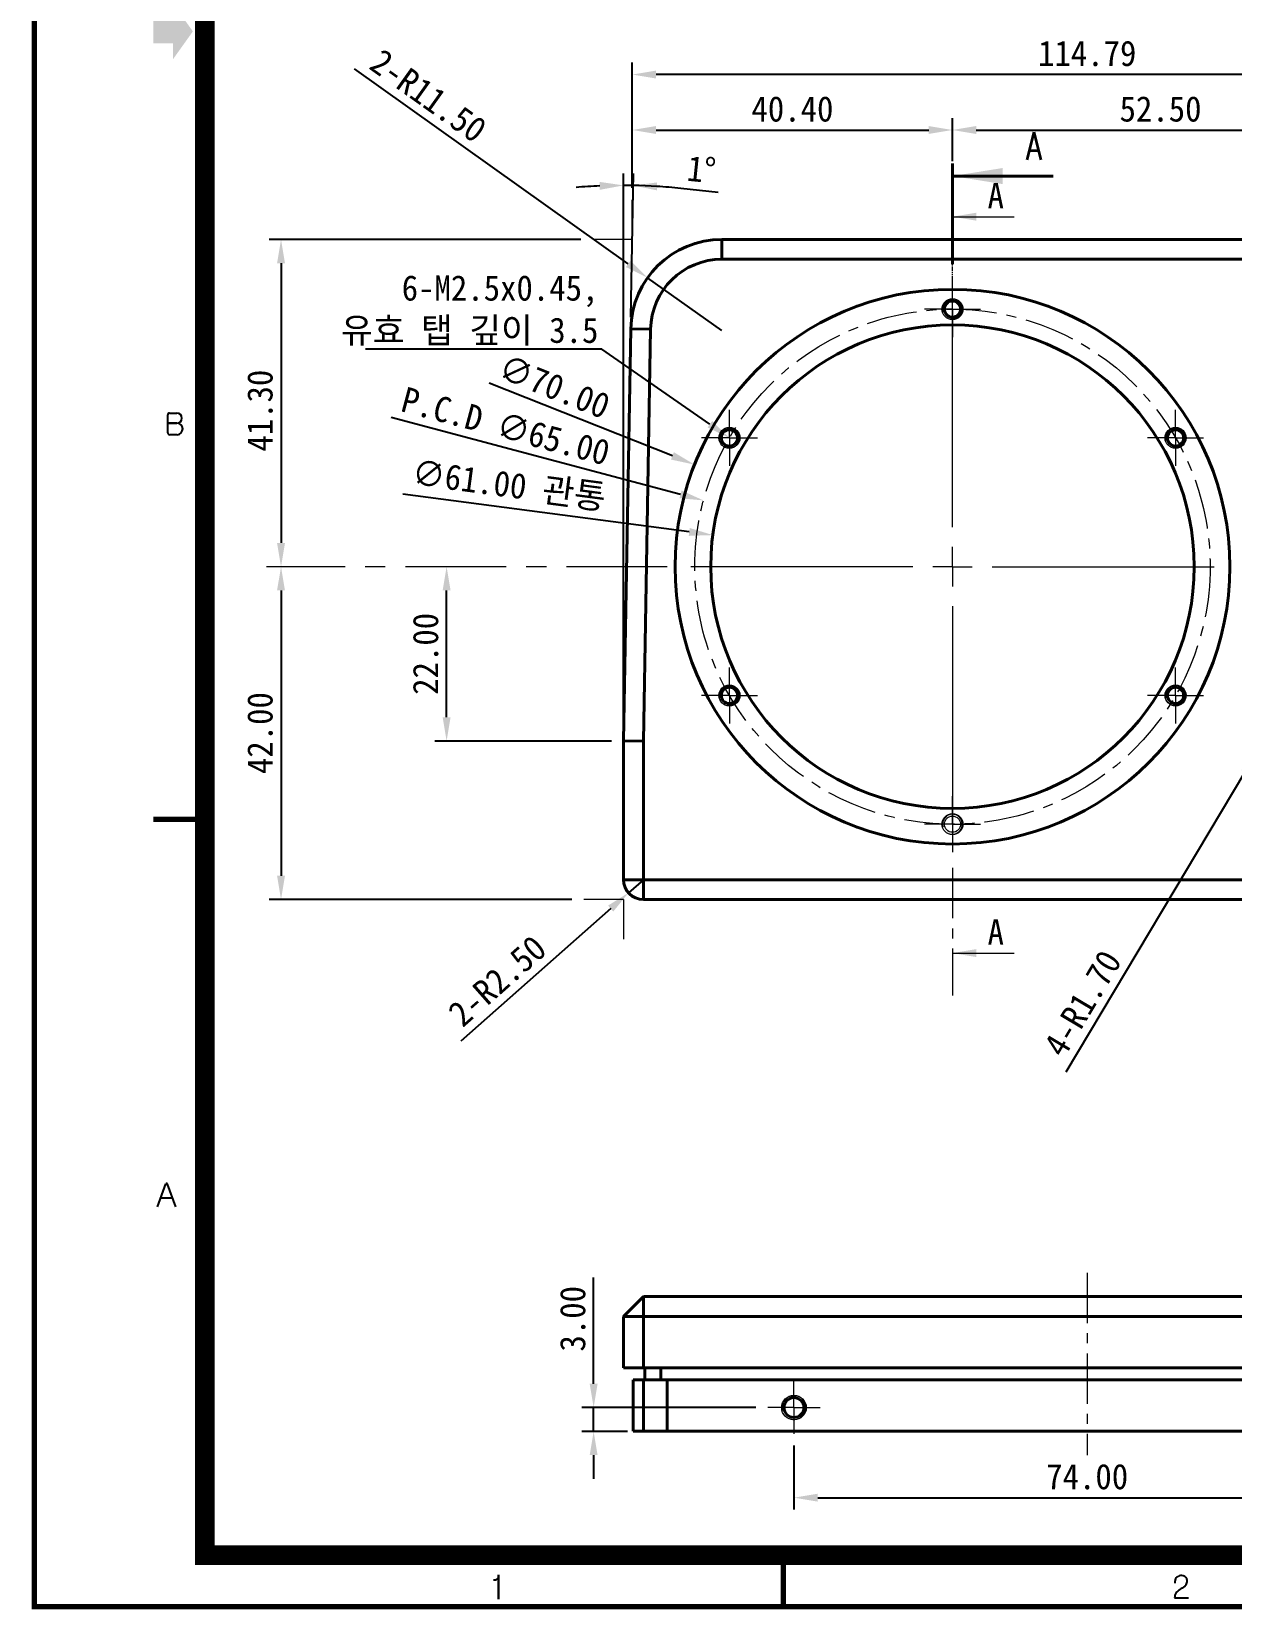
# Model space of a CAD drawing. Header units: millimetres. Extents: x 850 to 1425, y -556 to -156.
# Drawn here: x 850.3 to 1001.6, y -555.6 to -356.4 of the extents above; entities that cross this region are included whole.
import ezdxf
from ezdxf import colors
from ezdxf.entities.mleader import LeaderData, LeaderLine
from ezdxf.math import Vec2, Vec3

# ---------------------------------------------------------------- set-up
doc = ezdxf.new("R2010")
doc.units = ezdxf.units.MM
doc.linetypes.add('CENTERX2', pattern=[20.32, 12.7, -2.54, 2.54, -2.54])
doc.linetypes.add('PHANTOM', pattern=[2.5, 1.25, -0.25, 0.25, -0.25, 0.25, -0.25])
doc.layers.get('0').update_dxf_attribs({"color": 6})
for name, color, linetype, lineweight in [('BREAK', 4, 'PHANTOM', 9), ('CENTER', 1, 'CENTERX2', 9), ('DIM', 2, 'Continuous', 9), ('OUTLINE', 3, 'Continuous', 40), ('기준선', 6, 'Continuous', 9), ('은선', 253, 'Continuous', 9)]:
    doc.layers.add(name, color=color, linetype=linetype, lineweight=lineweight)
doc.styles.add('SLDTEXTSTYLE1', font='TXT', dxfattribs={"width": 0.75, "bigfont": 'bigfont'})
doc.styles.get("Standard").update_dxf_attribs({"font": '', "height": 3.2})
doc.styles.get('Standard').set_extended_font_data('GulimChe')
doc.dimstyles.new('척도 1배 - (x.xx)', dxfattribs={"dimtxt": 3.2, "dimasz": 3, "dimexe": 1.5, "dimexo": 1.5, "dimgap": 1, "dimtad": 1, "dimzin": 0, "dimdsep": 46, "dimtxsty": 'Standard', "dimcen": 0, "dimclrd": 2, "dimclre": 2, "dimclrt": 2, "dimadec": 0, "dimazin": 0, "dimtfac": 0.75, "dimtmove": 0, "dimatfit": 0, "dimfxl": 1, "dimtfill": 1, "dimtolj": 1, "dimtzin": 0, "dimarcsym": 0})

# ---------------------------------------------------------------- blocks, each defined once
blk = doc.blocks.new('SW_CENTERMARKSYMBOL_4')
at = {"color": 0, "linetype": 'Continuous', "lineweight": 0}
for p, q in [((0, 2.5), (0, 3.525)), ((0, 0), (0, 2.5)), ((-2.5, 0), (-3.525, 0)), ((0, 0), (-2.5, 0)), ((0, 0), (0, -2.5)), ((0, 0), (2.5, 0)), ((2.5, 0), (3.525, 0)), ((0, -2.5), (0, -3.525))]:
    blk.add_line(p, q, dxfattribs=at)
blk = doc.blocks.new('SW_CENTERMARKSYMBOL_10')
at = {"color": 0, "linetype": 'Continuous', "lineweight": 18}
for p, q in [((0, 5), (0, 33)), ((0, 0), (0, 2.5)), ((-5, 0), (-33, 0)), ((0, 0), (-2.5, 0)), ((0, 0), (0, -2.5)), ((0, 0), (2.5, 0)), ((5, 0), (33, 0)), ((0, -5), (0, -33))]:
    blk.add_line(p, q, dxfattribs=at)
blk = doc.blocks.new('*D124')
at = {"layer": 'Defpoints', "color": 0, "ltscale": 0.5, "transparency": 16777216}
for p in [(966.45, -368.85), (966.45, -374.29), (926.06, -377.66)]:
    blk.add_point(p, dxfattribs=at)
at = {"layer": 'DIM', "color": 2, "lineweight": -2, "ltscale": 0.5, "transparency": 16777216}
for p, q in [((926.06, -376.16), (926.06, -367.35)), ((966.45, -372.79), (966.45, -367.35)), ((929.06, -368.85), (963.45, -368.85))]:
    blk.add_line(p, q, dxfattribs=at)
at = {"layer": 'DIM', "color": 2, "ltscale": 0.5, "transparency": 16777216}
for points in [[(929.06, -368.35), (929.06, -369.35), (926.06, -368.85)], [(963.45, -368.35), (963.45, -369.35), (966.45, -368.85)]]:
    blk.add_solid(points, dxfattribs=at)
at = {"layer": 'DIM', "color": 2, "ltscale": 0.5, "transparency": 16777216, "insert": (946.26, -366.21), "char_height": 3.2, "attachment_point": 5, "bg_fill": 3, "box_fill_scale": 1.1, "bg_fill_color": 256, "bg_fill_true_color": 13158600, "bg_fill_transparency": 0}
blk.add_mtext('\\A1;40.40', dxfattribs=at)
blk = doc.blocks.new('*D125')
at = {"layer": 'Defpoints', "color": 0, "ltscale": 0.5, "transparency": 16777216}
for p in [(1018.95, -368.85), (966.45, -374.29), (1018.95, -373.07)]:
    blk.add_point(p, dxfattribs=at)
at = {"layer": 'DIM', "color": 2, "lineweight": -2, "ltscale": 0.5, "transparency": 16777216}
for p, q in [((966.45, -372.79), (966.45, -367.35)), ((1018.95, -371.57), (1018.95, -367.35)), ((969.45, -368.85), (1015.95, -368.85))]:
    blk.add_line(p, q, dxfattribs=at)
at = {"layer": 'DIM', "color": 2, "ltscale": 0.5, "transparency": 16777216}
for points in [[(969.45, -368.35), (969.45, -369.35), (966.45, -368.85)], [(1015.95, -368.35), (1015.95, -369.35), (1018.95, -368.85)]]:
    blk.add_solid(points, dxfattribs=at)
at = {"layer": 'DIM', "color": 2, "ltscale": 0.5, "transparency": 16777216, "insert": (992.7, -366.21), "char_height": 3.2, "attachment_point": 5, "bg_fill": 3, "box_fill_scale": 1.1, "bg_fill_color": 256, "bg_fill_true_color": 13158600, "bg_fill_transparency": 0}
blk.add_mtext('\\A1;52.50', dxfattribs=at)
blk = doc.blocks.new('*D141')
at = {"layer": 'Defpoints', "color": 0, "ltscale": 0.5, "transparency": 16777216}
for p in [(921.18, -530.08), (943.15, -530.08), (926.95, -533.08)]:
    blk.add_point(p, dxfattribs=at)
at = {"layer": 'DIM', "color": 2, "lineweight": -2, "ltscale": 0.5, "transparency": 16777216}
for p, q in [((921.18, -527.08), (921.18, -513.67)), ((941.65, -530.08), (919.68, -530.08)), ((921.18, -533.08), (921.18, -530.08)), ((925.45, -533.08), (919.68, -533.08)), ((921.18, -536.08), (921.18, -539.08))]:
    blk.add_line(p, q, dxfattribs=at)
at = {"layer": 'DIM', "color": 2, "ltscale": 0.5, "transparency": 16777216}
for points in [[(920.68, -527.08), (921.68, -527.08), (921.18, -530.08)], [(920.68, -536.08), (921.68, -536.08), (921.18, -533.08)]]:
    blk.add_solid(points, dxfattribs=at)
at = {"layer": 'DIM', "color": 2, "ltscale": 0.5, "transparency": 16777216, "insert": (918.55, -518.87), "char_height": 3.2, "attachment_point": 5, "rotation": 90, "bg_fill": 3, "box_fill_scale": 1.1, "bg_fill_color": 256, "bg_fill_true_color": 13158600, "bg_fill_transparency": 0}
blk.add_mtext('\\A1;3.00', dxfattribs=at)
blk = doc.blocks.new('*D142')
at = {"layer": 'Defpoints', "color": 0, "ltscale": 0.5, "transparency": 16777216}
for p in [(946.45, -533.38), (1020.45, -533.38), (1020.45, -541.45)]:
    blk.add_point(p, dxfattribs=at)
at = {"layer": 'DIM', "color": 2, "lineweight": -2, "ltscale": 0.5, "transparency": 16777216}
for p, q in [((946.45, -534.88), (946.45, -542.95)), ((1020.45, -534.88), (1020.45, -542.95)), ((949.45, -541.45), (1017.45, -541.45))]:
    blk.add_line(p, q, dxfattribs=at)
at = {"layer": 'DIM', "color": 2, "ltscale": 0.5, "transparency": 16777216}
for points in [[(949.45, -540.95), (949.45, -541.95), (946.45, -541.45)], [(1017.45, -540.95), (1017.45, -541.95), (1020.45, -541.45)]]:
    blk.add_solid(points, dxfattribs=at)
at = {"layer": 'DIM', "color": 2, "ltscale": 0.5, "transparency": 16777216, "insert": (983.45, -538.81), "char_height": 3.2, "attachment_point": 5, "bg_fill": 3, "box_fill_scale": 1.1, "bg_fill_color": 256, "bg_fill_true_color": 13158600, "bg_fill_transparency": 0}
blk.add_mtext('\\A1;74.00', dxfattribs=at)
blk = doc.blocks.new('A-2_규격도면_동인광학')
blk.add_hatch(color=256).paths.add_polyline_path([(15, 197.3), (15, 200.3), (17.5, 200.3), (17.5, 202.3), (20, 198.8), (17.5, 195.3), (17.5, 197.3)])
for p, q in [((16.83, 148.14), (16.83, 150.42)), ((16.83, 149.35), (17.97, 149.35)), ((17.97, 149.35), (16.83, 149.35)), ((17.06, 150.63), (17.97, 150.63)), ((17.97, 149.35), (17.99, 149.35)), ((18.03, 147.9), (17.08, 147.9)), ((15.52, 50.44), (16.6, 53.35)), ((16.77, 53.34), (17.82, 50.45)), ((15.94, 51.58), (17.41, 51.58)), ((58.57, 4.01), (58.57, 0.95)), ((58.57, 0.95), (58.57, 4.01)), ((57.91, 3.4), (58.16, 3.4)), ((143.94, 2.98), (143.94, 3.25)), ((144.8, 2.35), (144.7, 2.29)), ((145.14, 2.58), (144.8, 2.35)), ((145.22, 2.65), (145.14, 2.58)), ((143.86, 1.11), (145.61, 1.11))]:
    blk.add_line(p, q)
for points, const_width in [([(0, 0), (0, 398.86), (574, 398.86), (574, 0)], 0.7), ([(21.5, 6.5), (21.5, 392.36), (567.5, 392.36), (567.5, 6.5)], 2.5)]:
    blk.add_lwpolyline(points, close=True, dxfattribs=dict(const_width=const_width))
at = {"const_width": 0.7}
for points in [[(15, 99.36), (22.17, 99.36)], [(94.5, 0), (94.5, 7.17)]]:
    blk.add_lwpolyline(points, dxfattribs=at)
for centre, radius, start, end in [((17.04, 150.42), 0.211, 84.2384, 180), ((17.97, 149.99), 0.638, 270, 90), ((17.99, 148.63), 0.727, 273.6048, 90), ((17.08, 148.15), 0.249, 181.3239, 270), ((16.68, 53.32), 0.0874, 11.2217, 159.6347), ((58.16, 3.82), 0.418, 270, 351.8564), ((144.61, 3.25), 0.675, 135.3614, 180), ((144.53, 3.33), 0.56, 116.1126, 135.3614), ((146.71, -0.93), 3.8, 121.9901, 132.8749), ((144.71, 2.97), 0.951, 75.511, 116.1126), ((144.8, 3.35), 0.566, 52.7857, 75.511), ((144.7, 3.21), 0.74, 352.4081, 52.7857), ((144.58, 3.23), 0.862, 318.1085, 352.4081), ((145.38, 1.07), 1.52, 161.3803, 178.4124), ((144.61, 1.33), 0.705, 132.8749, 161.3803)]:
    blk.add_arc(centre, radius, start, end)
blk = doc.blocks.new('SW_CENTERMARKSYMBOL_2')
at = {"color": 0, "linetype": 'Continuous', "lineweight": 0}
for p, q in [((-2.5, 0), (-3.3, 0)), ((0, 0), (-2.5, 0)), ((0, 2.5), (0, 3.3)), ((0, 0), (0, 2.5)), ((0, 0), (0, -2.5)), ((0, 0), (2.5, 0)), ((2.5, 0), (3.3, 0)), ((0, -2.5), (0, -3.3))]:
    blk.add_line(p, q, dxfattribs=at)
blk = doc.blocks.new('*D99')
at = {"layer": 'Defpoints', "color": 0, "ltscale": 0.5, "transparency": 16777216}
for p in [(881.74, -423.96), (881.74, -465.96), (919.95, -465.96)]:
    blk.add_point(p, dxfattribs=at)
at = {"layer": 'DIM', "color": 2, "lineweight": -2, "ltscale": 0.5, "transparency": 16777216}
for p, q in [((881.74, -426.96), (881.74, -462.96)), ((918.45, -465.96), (880.24, -465.96))]:
    blk.add_line(p, q, dxfattribs=at)
at = {"layer": 'DIM', "color": 2, "ltscale": 0.5, "transparency": 16777216}
for points in [[(881.24, -426.96), (882.24, -426.96), (881.74, -423.96)], [(881.24, -462.96), (882.24, -462.96), (881.74, -465.96)]]:
    blk.add_solid(points, dxfattribs=at)
at = {"layer": 'DIM', "color": 2, "ltscale": 0.5, "transparency": 16777216, "insert": (879.1, -444.96), "char_height": 3.2, "attachment_point": 5, "rotation": 90, "bg_fill": 3, "box_fill_scale": 1.1, "bg_fill_color": 256, "bg_fill_true_color": 13158600, "bg_fill_transparency": 0}
blk.add_mtext('\\A1;42.00', dxfattribs=at)
blk = doc.blocks.new('*D175')
at = {"layer": 'Defpoints', "color": 0, "ltscale": 0.5, "transparency": 16777216}
for p in [(902.63, -423.96), (902.63, -423.96), (924.95, -445.96)]:
    blk.add_point(p, dxfattribs=at)
at = {"layer": '기준선', "color": 2, "lineweight": -2, "ltscale": 0.5, "transparency": 16777216}
for p, q in [((902.63, -442.96), (902.63, -426.96)), ((923.45, -445.96), (901.13, -445.96))]:
    blk.add_line(p, q, dxfattribs=at)
at = {"layer": '기준선', "color": 2, "ltscale": 0.5, "transparency": 16777216}
for points in [[(902.13, -426.96), (903.13, -426.96), (902.63, -423.96)], [(902.13, -442.96), (903.13, -442.96), (902.63, -445.96)]]:
    blk.add_solid(points, dxfattribs=at)
at = {"layer": '기준선', "color": 2, "ltscale": 0.5, "transparency": 16777216, "insert": (899.99, -434.96), "char_height": 3.2, "attachment_point": 5, "rotation": 90, "bg_fill": 3, "box_fill_scale": 1.1, "bg_fill_color": 256, "bg_fill_true_color": 13158600, "bg_fill_transparency": 0}
blk.add_mtext('\\A1;22.00', dxfattribs=at)
blk = doc.blocks.new('*D176')
at = {"layer": 'Defpoints', "color": 0, "ltscale": 0.5, "transparency": 16777216}
for p in [(925.36, -375.84), (925.86, -393.96), (924.95, -445.96), (924.95, -445.96), (924.95, -463.46)]:
    blk.add_point(p, dxfattribs=at)
at = {"layer": '기준선', "color": 2, "lineweight": -2, "ltscale": 0.5, "transparency": 16777216}
for p, q in [((924.95, -444.46), (924.95, -374.34)), ((925.89, -392.46), (926.2, -374.35)), ((932.17, -376.21), (936.87, -376.7))]:
    blk.add_line(p, q, dxfattribs=at)
for start, end in [(92.4515, 94.9031), (89, 90), (84.0958, 89), (84.0969, 86.5485)]:
    blk.add_arc((924.95, -445.96), 70.12, start, end, dxfattribs=at)
at = {"layer": '기준선', "color": 2, "ltscale": 0.5, "transparency": 16777216}
for points in [[(921.94, -375.4), (921.96, -376.4), (924.95, -375.84)], [(929.16, -376.47), (929.19, -375.47), (926.18, -375.85)]]:
    blk.add_solid(points, dxfattribs=at)
at = {"layer": '기준선', "color": 2, "ltscale": 0.5, "transparency": 16777216, "insert": (934.79, -373.83), "char_height": 3.2, "attachment_point": 5, "rotation": 354.0958, "bg_fill": 3, "box_fill_scale": 1.1, "bg_fill_color": 256, "bg_fill_true_color": 13158600, "bg_fill_transparency": 0}
blk.add_mtext('\\A1;1°', dxfattribs=at)
blk = doc.blocks.new('*D178')
at = {"layer": 'Defpoints', "color": 0, "ltscale": 0.5, "transparency": 16777216}
for p in [(926.06, -361.85), (926.06, -377.66), (1040.85, -377.66)]:
    blk.add_point(p, dxfattribs=at)
at = {"layer": '기준선', "color": 2, "lineweight": -2, "ltscale": 0.5, "transparency": 16777216}
for p, q in [((926.06, -376.16), (926.06, -360.35)), ((1040.85, -376.16), (1040.85, -360.35)), ((1037.85, -361.85), (929.06, -361.85))]:
    blk.add_line(p, q, dxfattribs=at)
at = {"layer": '기준선', "color": 2, "ltscale": 0.5, "transparency": 16777216}
for points in [[(929.06, -361.35), (929.06, -362.35), (926.06, -361.85)], [(1037.85, -361.35), (1037.85, -362.35), (1040.85, -361.85)]]:
    blk.add_solid(points, dxfattribs=at)
at = {"layer": '기준선', "color": 2, "ltscale": 0.5, "transparency": 16777216, "insert": (983.45, -359.2), "char_height": 3.2, "attachment_point": 5, "bg_fill": 3, "box_fill_scale": 1.1, "bg_fill_color": 256, "bg_fill_true_color": 13158600, "bg_fill_transparency": 0}
blk.add_mtext('\\A1;114.79', dxfattribs=at)
blk = doc.blocks.new('*D182')
at = {"layer": 'Defpoints', "color": 0, "ltscale": 0.5, "transparency": 16777216}
for p in [(927.45, -463.46), (925.58, -465.11)]:
    blk.add_point(p, dxfattribs=at)
at = {"layer": 'DIM', "color": 2, "lineweight": -2, "ltscale": 0.5, "transparency": 16777216}
for p, q in [((927.45, -463.46), (925.58, -465.11)), ((923.33, -467.1), (904.43, -483.82))]:
    blk.add_line(p, q, dxfattribs=at)
at = {"layer": 'DIM', "color": 2, "ltscale": 0.5, "transparency": 16777216}
blk.add_solid([(923, -466.73), (923.66, -467.48), (925.58, -465.11)], dxfattribs=at)
at = {"layer": 'DIM', "color": 2, "ltscale": 0.5, "transparency": 16777216, "insert": (909.03, -476.23), "char_height": 3.2, "attachment_point": 5, "rotation": 41.4897, "bg_fill": 3, "box_fill_scale": 1.1, "bg_fill_color": 256, "bg_fill_true_color": 13158600, "bg_fill_transparency": 0}
blk.add_mtext('\\A1;2-R2.50', dxfattribs=at)
blk = doc.blocks.new('SW_CENTERMARKSYMBOL_3')
at = {"color": 0, "linetype": 'Continuous', "lineweight": 0}
for p, q in [((0, 2.5), (0, 3.3)), ((0, 0), (0, 2.5)), ((-2.5, 0), (-3.3, 0)), ((0, 0), (-2.5, 0)), ((0, 0), (0, -2.5)), ((0, 0), (2.5, 0)), ((2.5, 0), (3.3, 0)), ((0, -2.5), (0, -3.3))]:
    blk.add_line(p, q, dxfattribs=at)
blk = doc.blocks.new('*D183')
at = {"layer": 'Defpoints', "color": 0, "ltscale": 0.5, "transparency": 16777216}
for p in [(1005.75, -445.86), (1004.88, -447.32)]:
    blk.add_point(p, dxfattribs=at)
at = {"layer": 'DIM', "color": 2, "lineweight": -2, "ltscale": 0.5, "transparency": 16777216}
for p, q in [((1005.75, -445.86), (1004.88, -447.32)), ((1003.35, -449.9), (980.77, -487.76))]:
    blk.add_line(p, q, dxfattribs=at)
at = {"layer": 'DIM', "color": 2, "ltscale": 0.5, "transparency": 16777216}
blk.add_solid([(1002.92, -449.64), (1003.78, -450.15), (1004.88, -447.32)], dxfattribs=at)
at = {"layer": 'DIM', "color": 2, "ltscale": 0.5, "transparency": 16777216, "insert": (982.86, -479.08), "char_height": 3.2, "attachment_point": 5, "rotation": 59.1895, "bg_fill": 3, "box_fill_scale": 1.1, "bg_fill_color": 256, "bg_fill_true_color": 13158600, "bg_fill_transparency": 0}
blk.add_mtext('\\A1;4-R1.70', dxfattribs=at)
blk = doc.blocks.new('*D186')
at = {"layer": 'Defpoints', "color": 0, "ltscale": 0.5, "transparency": 16777216}
for p in [(921.06, -382.66), (881.74, -423.96), (881.74, -423.96)]:
    blk.add_point(p, dxfattribs=at)
at = {"layer": 'DIM', "color": 2, "lineweight": -2, "ltscale": 0.5, "transparency": 16777216}
for p, q in [((919.56, -382.66), (880.24, -382.66)), ((881.74, -385.66), (881.74, -420.96))]:
    blk.add_line(p, q, dxfattribs=at)
at = {"layer": 'DIM', "color": 2, "ltscale": 0.5, "transparency": 16777216}
for points in [[(881.24, -385.66), (882.24, -385.66), (881.74, -382.66)], [(881.24, -420.96), (882.24, -420.96), (881.74, -423.96)]]:
    blk.add_solid(points, dxfattribs=at)
at = {"layer": 'DIM', "color": 2, "ltscale": 0.5, "transparency": 16777216, "insert": (879.1, -404.27), "char_height": 3.2, "attachment_point": 5, "rotation": 90, "bg_fill": 3, "box_fill_scale": 1.1, "bg_fill_color": 256, "bg_fill_true_color": 13158600, "bg_fill_transparency": 0}
blk.add_mtext('\\A1;41.30', dxfattribs=at)
blk = doc.blocks.new('*D191')
at = {"layer": 'Defpoints', "color": 0, "ltscale": 0.5, "transparency": 16777216}
for p in [(936.22, -419.97), (996.69, -427.95)]:
    blk.add_point(p, dxfattribs=at)
at = {"layer": 'DIM', "color": 2, "lineweight": -2, "ltscale": 0.5, "transparency": 16777216}
blk.add_line((933.24, -419.57), (897.11, -414.8), dxfattribs=at)
at = {"layer": 'DIM', "color": 2, "ltscale": 0.5, "transparency": 16777216}
blk.add_solid([(933.31, -419.08), (933.18, -420.07), (936.22, -419.97)], dxfattribs=at)
at = {"layer": 'DIM', "color": 2, "ltscale": 0.5, "transparency": 16777216, "insert": (910.51, -413.76), "char_height": 3.2, "attachment_point": 5, "rotation": 352.479, "bg_fill": 3, "box_fill_scale": 1.1, "bg_fill_color": 256, "bg_fill_true_color": 13158600, "bg_fill_transparency": 0}
blk.add_mtext('\\A1;∅61.00 관통', dxfattribs=at)
blk = doc.blocks.new('*D192')
at = {"layer": 'Defpoints', "color": 0, "ltscale": 0.5, "transparency": 16777216}
for p in [(935.05, -415.6), (997.86, -432.31)]:
    blk.add_point(p, dxfattribs=at)
at = {"layer": 'DIM', "color": 2, "lineweight": -2, "ltscale": 0.5, "transparency": 16777216}
blk.add_line((932.15, -414.83), (895.64, -405.12), dxfattribs=at)
at = {"layer": 'DIM', "color": 2, "ltscale": 0.5, "transparency": 16777216}
blk.add_solid([(932.27, -414.35), (932.02, -415.32), (935.05, -415.6)], dxfattribs=at)
at = {"layer": 'DIM', "color": 2, "ltscale": 0.5, "transparency": 16777216, "insert": (910.08, -406.23), "char_height": 3.2, "attachment_point": 5, "rotation": 345.1052, "bg_fill": 3, "box_fill_scale": 1.1, "bg_fill_color": 256, "bg_fill_true_color": 13158600, "bg_fill_transparency": 0}
blk.add_mtext('\\A1;P.C.D ∅65.00', dxfattribs=at)
blk = doc.blocks.new('*D193')
at = {"layer": 'Defpoints', "color": 0, "ltscale": 0.5, "transparency": 16777216}
for p in [(933.91, -411.08), (999, -436.84)]:
    blk.add_point(p, dxfattribs=at)
at = {"layer": 'DIM', "color": 2, "lineweight": -2, "ltscale": 0.5, "transparency": 16777216}
blk.add_line((931.12, -409.98), (907.98, -400.82), dxfattribs=at)
at = {"layer": 'DIM', "color": 2, "ltscale": 0.5, "transparency": 16777216}
blk.add_solid([(931.3, -409.51), (930.94, -410.44), (933.91, -411.08)], dxfattribs=at)
at = {"layer": 'DIM', "color": 2, "ltscale": 0.5, "transparency": 16777216, "insert": (916.23, -401.24), "char_height": 3.2, "attachment_point": 5, "rotation": 338.4103, "bg_fill": 3, "box_fill_scale": 1.1, "bg_fill_color": 256, "bg_fill_true_color": 13158600, "bg_fill_transparency": 0}
blk.add_mtext('\\A1;∅70.00', dxfattribs=at)
blk = doc.blocks.new('*D194')
at = {"layer": 'Defpoints', "color": 0, "ltscale": 0.5, "transparency": 16777216}
for p in [(927.99, -387.49), (937.36, -394.16)]:
    blk.add_point(p, dxfattribs=at)
at = {"layer": 'DIM', "color": 2, "lineweight": -2, "ltscale": 0.5, "transparency": 16777216}
for p, q in [((925.55, -385.74), (891, -361.13)), ((937.36, -394.16), (927.99, -387.49))]:
    blk.add_line(p, q, dxfattribs=at)
at = {"layer": 'DIM', "color": 2, "ltscale": 0.5, "transparency": 16777216}
blk.add_solid([(925.84, -385.34), (925.26, -386.15), (927.99, -387.49)], dxfattribs=at)
at = {"layer": 'DIM', "color": 2, "ltscale": 0.5, "transparency": 16777216, "insert": (900.33, -364.53), "char_height": 3.2, "attachment_point": 5, "rotation": 324.5329, "bg_fill": 3, "box_fill_scale": 1.1, "bg_fill_color": 256, "bg_fill_true_color": 13158600, "bg_fill_transparency": 0}
blk.add_mtext('\\A1;2-R11.50', dxfattribs=at)

msp = doc.modelspace()

# ---------------------------------------------------------------- linework, layer by layer
at = {"layer": 'BREAK', "ltscale": 0.5}
msp.add_line((966.454, -387.933), (966.454, -374.291), dxfattribs=at)
at = {"layer": 'CENTER', "ltscale": 0.5}
msp.add_line((966.454, -461.983), (966.454, -478.078), dxfattribs=at)
msp.add_circle((966.454, -423.958), 32.5, dxfattribs=at)
at = {"layer": 'DIM', "color": 2, "ltscale": 0.5}
for p, q in [((966.454, -379.788), (974.217, -379.788)), ((966.454, -472.724), (974.217, -472.724))]:
    msp.add_line(p, q, dxfattribs=at)
for points in [[(969.454, -379.288), (969.454, -380.288), (966.454, -379.788)], [(969.454, -472.224), (969.454, -473.224), (966.454, -472.724)]]:
    msp.add_solid(points, dxfattribs=at)
at = {"layer": 'OUTLINE'}
for p, q in [((937.359, -385.158), (937.359, -382.658)), ((937.359, -382.658), (1029.548, -382.658)), ((1029.548, -385.158), (937.359, -385.158)), ((924.954, -445.958), (925.861, -393.958)), ((928.361, -394.001), (925.861, -393.958)), ((928.361, -394.001), (927.454, -445.98)), ((927.454, -445.98), (924.954, -445.958)), ((924.954, -463.458), (924.954, -445.958)), ((927.454, -445.98), (927.454, -463.458)), ((924.954, -463.458), (927.454, -463.458)), ((927.454, -463.458), (1039.454, -463.458)), ((927.454, -465.958), (927.454, -463.458)), ((1039.454, -465.958), (927.454, -465.958))]:
    msp.add_line(p, q, dxfattribs=at)
for centre, radius in [((966.454, -423.958), 35), ((966.454, -391.458), 1.025), ((966.454, -423.958), 30.5), ((938.308, -407.708), 1.025), ((994.599, -407.708), 1.025), ((938.308, -440.208), 1.025), ((994.599, -440.208), 1.025), ((946.454, -530.078), 1.25)]:
    msp.add_circle(centre, radius, dxfattribs=at)
for centre, radius, start, end in [((937.359, -394.158), 11.5, 90, 179), ((937.359, -394.158), 9, 90, 179), ((927.454, -463.458), 2.5, 180, 270)]:
    msp.add_arc(centre, radius, start, end, dxfattribs=at)
at = {"layer": '기준선', "ltscale": 0.5}
for p, q in [((926.058, -382.658), (921.058, -382.658)), ((924.954, -465.958), (924.954, -470.958))]:
    msp.add_line(p, q, dxfattribs=at)
at = {"layer": '은선'}
for centre, radius in [((966.454, -391.458), 1.325), ((938.308, -407.708), 1.325), ((994.599, -407.708), 1.325), ((938.308, -440.208), 1.325), ((994.599, -440.208), 1.325), ((966.454, -456.458), 1.325), ((966.454, -456.458), 1.025), ((946.454, -530.078), 1.55)]:
    msp.add_circle(centre, radius, dxfattribs=at)
for centre, radius in [((966.454, -391.458), 1.25), ((938.308, -407.708), 1.25), ((994.599, -407.708), 1.25), ((938.308, -440.208), 1.25), ((994.599, -440.208), 1.25), ((966.454, -456.458), 1.25), ((946.454, -530.078), 1.5)]:
    msp.add_arc(centre, radius, 255, 195, dxfattribs=at)

# ---------------------------------------------------------------- block references
at = {"layer": 'CENTER'}
for name, p in [('SW_CENTERMARKSYMBOL_4', (966.454, -391.458)), ('SW_CENTERMARKSYMBOL_10', (966.454, -423.958)), ('SW_CENTERMARKSYMBOL_4', (938.308, -407.708)), ('SW_CENTERMARKSYMBOL_4', (994.599, -407.708)), ('SW_CENTERMARKSYMBOL_4', (938.308, -440.208)), ('SW_CENTERMARKSYMBOL_4', (994.599, -440.208)), ('SW_CENTERMARKSYMBOL_4', (966.454, -456.458))]:
    msp.add_blockref(name, p, dxfattribs=at)
at = {"layer": 'CENTER', "xscale": 0.5485224050757364, "yscale": 0.5485224050757364, "zscale": 0.5485224050757364}
msp.add_blockref('SW_CENTERMARKSYMBOL_2', (946.454, -530.078), dxfattribs=at)
msp.add_blockref('SW_CENTERMARKSYMBOL_2', (946.454, -530.078), dxfattribs=at)

# ---------------------------------------------------------------- texts
at = {"layer": 'DIM', "color": 2, "ltscale": 0.5, "char_height": 3.2, "attachment_point": 5}
for insert in [(971.914, -377.138), (971.914, -470.074)]:
    msp.add_mtext('\\A1;A', dxfattribs=dict(at, insert=insert))

# ---------------------------------------------------------------- dimensions: what is measured, and where the dimension line sits
at = {"layer": 'DIM', "ltscale": 0.5}
dim = msp.add_linear_dim(base=(921.184, -530.078), p1=(926.954, -533.078), p2=(943.154, -530.078), angle=90, dimstyle='척도 1배 - (x.xx)', dxfattribs=at)
dim.commit()
dim.dimension.update_dxf_attribs({"geometry": '*D141', "text_midpoint": (918.546, -518.874)})
dim = msp.add_linear_dim(base=(1020.454, -541.455), p1=(946.454, -533.378), p2=(1020.454, -533.378), dimstyle='척도 1배 - (x.xx)', dxfattribs=at)
dim.commit()
dim.dimension.update_dxf_attribs({"geometry": '*D142', "text_midpoint": (983.454, -538.812)})

# ---------------------------------------------------------------- next in the draw order: linework, layer by layer
at = {"layer": 'CENTER', "ltscale": 0.5}
msp.add_line((983.454, -513.078), (983.454, -536.078), dxfattribs=at)
at = {"layer": 'OUTLINE'}
for p, q in [((924.954, -518.578), (927.454, -516.078)), ((927.454, -518.578), (927.454, -516.078)), ((927.454, -516.078), (1039.454, -516.078)), ((927.454, -518.578), (924.954, -518.578)), ((924.954, -525.078), (924.954, -518.578)), ((927.454, -518.578), (927.454, -525.078)), ((1039.454, -518.578), (927.454, -518.578)), ((924.954, -525.078), (927.454, -525.078)), ((1039.454, -525.078), (927.454, -525.078)), ((927.654, -526.578), (927.654, -525.078)), ((929.654, -526.578), (929.654, -525.078)), ((926.154, -526.578), (926.154, -533.078)), ((927.454, -526.578), (926.154, -526.578)), ((927.454, -526.578), (927.454, -533.078)), ((927.454, -526.578), (930.454, -526.578)), ((930.454, -526.578), (930.454, -533.078)), ((930.454, -526.578), (1036.454, -526.578)), ((927.454, -533.078), (926.154, -533.078)), ((930.454, -533.078), (927.454, -533.078)), ((1036.454, -533.078), (930.454, -533.078))]:
    msp.add_line(p, q, dxfattribs=at)

# ---------------------------------------------------------------- next in the draw order: block references
at = {"layer": 'CENTER'}
msp.add_blockref('SW_CENTERMARKSYMBOL_3', (946.454, -530.078), dxfattribs=at)

# ---------------------------------------------------------------- next in the draw order: dimensions: what is measured, and where the dimension line sits
at = {"layer": 'DIM', "ltscale": 0.5}
dim = msp.add_linear_dim(base=(966.454, -368.847), p1=(926.058, -377.658), p2=(966.454, -374.291), dimstyle='척도 1배 - (x.xx)', dxfattribs=at)
dim.commit()
dim.dimension.update_dxf_attribs({"geometry": '*D124', "text_midpoint": (946.256, -366.207)})

# ---------------------------------------------------------------- next in the draw order: linework, layer by layer
at = {"layer": '기준선', "ltscale": 0.5}
msp.add_line((926.058, -382.658), (926.058, -377.658), dxfattribs=at)

# ---------------------------------------------------------------- next in the draw order: dimensions: what is measured, and where the dimension line sits
at = {"layer": 'DIM', "ltscale": 0.5}
dim = msp.add_linear_dim(base=(1018.954, -368.847), p1=(966.454, -374.291), p2=(1018.954, -373.075), dimstyle='척도 1배 - (x.xx)', override={"dimtmove": 1}, dxfattribs=at)
dim.commit()
dim.dimension.update_dxf_attribs({"geometry": '*D125', "text_midpoint": (992.704, -366.209)})

# ---------------------------------------------------------------- next in the draw order: linework, layer by layer
at = {"layer": 'OUTLINE'}
for p, q in [((966.454, -385.775), (966.454, -373.075)), ((979.154, -374.662), (966.454, -374.662))]:
    msp.add_line(p, q, dxfattribs=at)
msp.add_solid([(966.454, -374.662), (972.804, -375.678), (972.804, -373.646)], dxfattribs=at)

# ---------------------------------------------------------------- next in the draw order: block references
msp.add_blockref('A-2_규격도면_동인광학', (850.618, -555.206))

# ---------------------------------------------------------------- next in the draw order: texts
at = {"layer": 'OUTLINE', "insert": (975.705, -369.107), "char_height": 3.5, "attachment_point": 1, "style": 'SLDTEXTSTYLE1'}
msp.add_mtext('A', dxfattribs=at)

# ---------------------------------------------------------------- next in the draw order: dimensions: what is measured, and where the dimension line sits
at = {"layer": 'DIM', "ltscale": 0.5}
dim = msp.add_linear_dim(base=(881.743, -465.958), p1=(881.743, -423.958), p2=(919.954, -465.958), angle=90, dimstyle='척도 1배 - (x.xx)', dxfattribs=at)
dim.commit()
dim.dimension.update_dxf_attribs({"geometry": '*D99', "text_midpoint": (881.743, -444.958), "dimtype": 160})
dim = msp.add_radius_dim(center=(1005.754, -445.858), mpoint=(1004.883, -447.318), text='4-<>', dimstyle='척도 1배 - (x.xx)', dxfattribs=at)
dim.commit()
dim.dimension.update_dxf_attribs({"geometry": '*D183', "text_midpoint": (985.133, -480.436), "dimtype": 164})

# ---------------------------------------------------------------- next in the draw order: linework, layer by layer
at = {"layer": '기준선', "ltscale": 0.5}
msp.add_line((924.954, -465.958), (919.954, -465.958), dxfattribs=at)

# ---------------------------------------------------------------- next in the draw order: dimensions: what is measured, and where the dimension line sits
dim = msp.add_linear_dim(base=(902.626, -423.958), p1=(924.954, -445.958), p2=(902.626, -423.958), angle=90, dimstyle='척도 1배 - (x.xx)', dxfattribs=at)
dim.commit()
dim.dimension.update_dxf_attribs({"geometry": '*D175', "text_midpoint": (899.987, -434.958)})

# ---------------------------------------------------------------- next in the draw order: dimensions: what is measured, and where the dimension line sits
dim = msp.add_angular_dim_2l(base=(925.361, -375.84), line1=((924.954, -445.958), (925.861, -393.958)), line2=((924.954, -463.458), (924.954, -445.958)), dimstyle='척도 1배 - (x.xx)', dxfattribs=at)
dim.commit()
dim.dimension.update_dxf_attribs({"geometry": '*D176', "text_midpoint": (934.79, -373.825)})

# ---------------------------------------------------------------- next in the draw order: linework, layer by layer
at = {"layer": 'CENTER'}
msp.add_line((930.454, -423.958), (879.922, -423.958), dxfattribs=at)

# ---------------------------------------------------------------- next in the draw order: dimensions: what is measured, and where the dimension line sits
at = {"layer": 'DIM', "ltscale": 0.5}
dim = msp.add_radius_dim(center=(927.454, -463.458), mpoint=(925.581, -465.115), text='2-<>', dimstyle='척도 1배 - (x.xx)', dxfattribs=at)
dim.commit()
dim.dimension.update_dxf_attribs({"geometry": '*D182', "text_midpoint": (910.779, -478.205), "dimtype": 164})
at = {"layer": '기준선', "ltscale": 0.5}
dim = msp.add_linear_dim(base=(926.058, -361.847), p1=(1040.849, -377.658), p2=(926.058, -377.658), dimstyle='척도 1배 - (x.xx)', dxfattribs=at)
dim.commit()
dim.dimension.update_dxf_attribs({"geometry": '*D178', "text_midpoint": (983.454, -361.847), "dimtype": 160})

# ---------------------------------------------------------------- next in the draw order: dimensions: what is measured, and where the dimension line sits
at = {"layer": 'DIM', "ltscale": 0.5}
dim = msp.add_linear_dim(base=(881.743, -423.958), p1=(921.058, -382.658), p2=(881.743, -423.958), angle=90, dimstyle='척도 1배 - (x.xx)', dxfattribs=at)
dim.commit()
dim.dimension.update_dxf_attribs({"geometry": '*D186', "text_midpoint": (881.743, -404.27), "dimtype": 160})

# ---------------------------------------------------------------- next in the draw order: leaders
ml = msp.add_multileader_mtext('Standard', dxfattribs=at)
ml.set_content('\\A1;6-M2.5x0.45,\\P유효 탭 깊이 3.5', color=256)
ml.set_leader_properties()
ml.build(insert=Vec2(0, 0))
ml.multileader.update_dxf_attribs({"text_left_attachment_type": 5, "text_right_attachment_type": 5, "dogleg_length": 0.36, "arrow_head_size": 3})
ctx = ml.context
ctx.base_point, ctx.char_height, ctx.arrow_head_size, ctx.landing_gap_size, ctx.plane_origin = Vec3(887.37, -396.501), 3.2, 3, 0.09, Vec3(986.282, -417.389)
ctx.left_attachment, ctx.right_attachment, ctx.text_align_type = 5, 5, 2
notes = []
notes.append((ctx, [(1, (1, 1, 0), (922.234, -396.501), (-1, 0), 0.36, [(0, [(938.308, -407.708)], 0, [])])]))
ctx.mtext.insert, ctx.mtext.alignment, ctx.mtext.flow_direction = Vec3(921.784, -387.183), 3, 5
for ctx, leaders in notes:
    for number, flags, end, landing, length, lines in leaders:
        leader = LeaderData()
        leader.index, (leader.has_last_leader_line, leader.has_dogleg_vector, leader.attachment_direction) = number, flags
        leader.last_leader_point, leader.dogleg_vector, leader.dogleg_length = Vec3(end), Vec3(landing), length
        for number, points, colour, breaks in lines:
            line = LeaderLine()
            line.index, line.vertices, line.color, line.breaks = number, Vec3.list(points), colors.encode_raw_color(colour), breaks
            leader.lines.append(line)
        ctx.leaders.append(leader)

# ---------------------------------------------------------------- next in the draw order: dimensions: what is measured, and where the dimension line sits
dim = msp.add_radius_dim(center=(937.359, -394.158), mpoint=(927.993, -387.486), text='2-<>', dimstyle='척도 1배 - (x.xx)', dxfattribs=at)
dim.commit()
dim.dimension.update_dxf_attribs({"geometry": '*D194', "text_midpoint": (898.793, -366.682), "dimtype": 164})
dim = msp.add_diameter_dim_2p(p1=(996.691, -427.95), p2=(936.216, -419.966), text='<> 관통', dimstyle='척도 1배 - (x.xx)', override={"dimtofl": 0}, dxfattribs=at)
dim.commit()
dim.dimension.update_dxf_attribs({"geometry": '*D191', "text_midpoint": (910.143, -416.524), "dimtype": 163})

# ---------------------------------------------------------------- next in the draw order: dimensions: what is measured, and where the dimension line sits
dim = msp.add_diameter_dim_2p(p1=(997.861, -432.312), p2=(935.046, -415.604), text='P.C.D <>', dimstyle='척도 1배 - (x.xx)', override={"dimtofl": 0}, dxfattribs=at)
dim.commit()
dim.dimension.update_dxf_attribs({"geometry": '*D192', "text_midpoint": (909.405, -408.784), "dimtype": 163})

# ---------------------------------------------------------------- next in the draw order: dimensions: what is measured, and where the dimension line sits
dim = msp.add_diameter_dim_2p(p1=(998.998, -436.837), p2=(933.909, -411.08), dimstyle='척도 1배 - (x.xx)', override={"dimtofl": 0}, dxfattribs=at)
dim.commit()
dim.dimension.update_dxf_attribs({"geometry": '*D193', "text_midpoint": (915.254, -403.698), "dimtype": 163})

doc.saveas('drawing.dxf')
